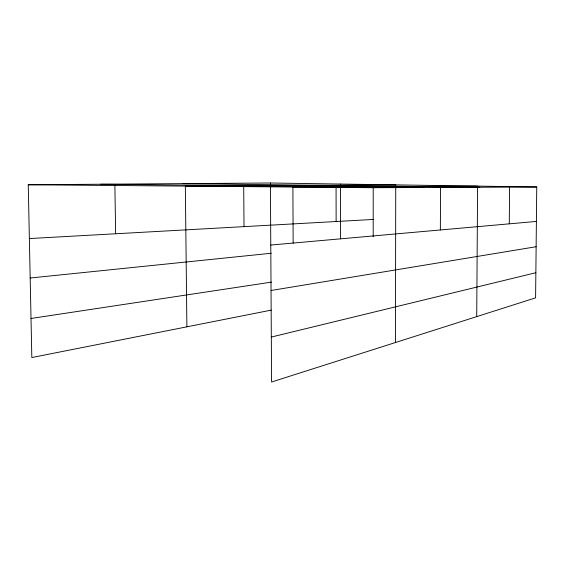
<?xml version="1.0" encoding="UTF-8"?>
<svg xmlns="http://www.w3.org/2000/svg" width="565" height="565" viewBox="0 0 565 565"><rect width="100%" height="100%" fill="white"/><g stroke="black" fill="none" stroke-linecap="round" stroke-linejoin="round"><path stroke-width="0.85" d="M373.197 236.735L373.211 187.721L28.25 184.755L31.824 357.539L271.2 310.136M395.465 342.517L395.74 184.882L185.334 186.104L186.895 326.831M440.354 229.969L440.559 185.56M476.719 316.619L477.602 186.111L292.896 187.029L293.15 243.141M509.277 223.846L509.602 186.591M270.409 182.996L536.75 187.001L535.599 297.854L271.588 382.004L270.409 182.996L28.25 184.755M271.32 337.058L535.86 272.718M271.045 290.495L536.129 246.728M31.019 318.469L271.504 282.119M30.178 278.015L271.334 253.247M270.776 245.041L536.397 221.431M29.366 238.564L373.204 219.46M373.211 187.721L536.75 187.001M100.711 184.232L424.273 187.495M182.679 183.639L479.791 187.255M114.893 185.504L115.641 233.769M243.713 186.612L244.016 226.636M336.069 187.403L336.133 221.515M340.42 184.049L340.511 238.84"/></g></svg>
